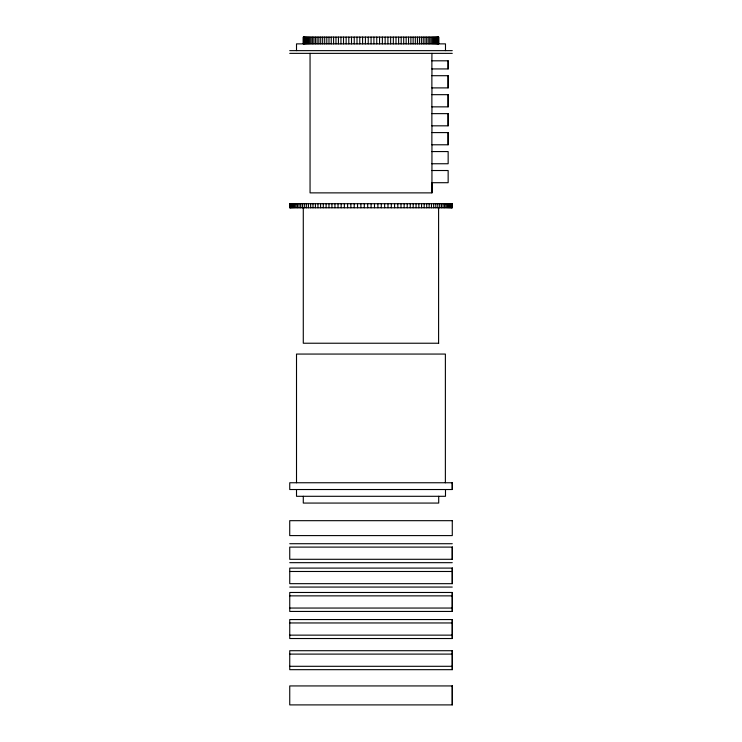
<?xml version="1.0" encoding="UTF-8"?>
<svg xmlns="http://www.w3.org/2000/svg" width="742" height="742" viewBox="0 0 742 742"><rect width="100%" height="100%" fill="white"/><g stroke="black" fill="none" stroke-linecap="round" stroke-linejoin="round"><path stroke-width="1.11" d="M310.054 53.359L310.054 192.874L431.946 192.874L431.946 182.708M431.872 60.807L431.872 68.932L448.149 68.932L448.149 60.807L431.872 60.807L431.946 53.359M448.122 144.783L448.122 132.595L431.872 132.595L431.872 144.783L448.149 144.783L448.149 132.595M448.122 125.825L448.122 113.637L431.872 113.637L431.872 125.825L448.149 125.825L448.149 113.637M448.122 106.857L448.122 94.67L431.872 94.67L431.872 106.857L448.149 106.857L448.149 94.67M448.131 87.899L448.131 75.703L431.872 75.703L431.872 87.899L448.149 87.899L448.149 75.703M448.131 68.932L448.149 60.807M289.742 50.642L452.258 50.642M289.742 53.359L452.258 53.359M431.872 151.563L448.149 151.563L448.149 163.75L431.872 163.75M431.872 170.521L448.149 170.521L448.149 182.708L431.872 182.708M438.717 343.231L303.283 343.231L303.283 207.779M452.258 482.754L289.742 482.754L289.742 489.525L452.258 489.525L452.258 482.754L452.258 489.525M289.742 543.719L452.258 543.719M452.258 547.104L289.742 547.104L289.742 559.292L452.258 559.292L452.258 547.104L452.258 559.292M289.742 562.677L452.258 562.677M452.258 568.094L289.742 568.094L289.742 583.676L452.258 583.676L452.258 568.094L452.258 583.676M289.742 571.479L452.258 571.479M289.742 587.061L452.258 587.061M452.258 592.478L289.742 592.478L289.742 611.436L452.258 611.436L452.258 592.478L452.258 611.436M289.742 595.863L452.258 595.863M289.742 608.05L452.258 608.05M452.258 619.561L289.742 619.561L289.742 638.528L452.258 638.528L452.258 619.561L452.258 638.528M289.742 622.955L452.258 622.955M289.742 635.143L452.258 635.143M452.258 650.715L289.742 650.715L289.742 669.674L452.258 669.674L452.258 650.715L452.258 669.674M289.742 654.101L452.258 654.101M289.742 666.297L452.258 666.297M452.258 685.933L289.742 685.933L289.742 704.9L452.258 704.9L452.258 685.933L452.258 704.9M452.119 203.707L452.119 207.779M451.841 203.707L451.841 207.779M451.414 203.707L451.414 207.779M450.858 203.707L450.858 207.779M450.153 203.707L450.153 207.779M449.309 203.707L449.309 207.779M448.326 203.707L448.326 207.779M447.213 203.707L447.213 207.779M445.961 203.707L445.961 207.779M445.488 50.642L445.488 43.871L296.512 43.871L296.512 50.642M445.488 489.525L445.488 496.296L296.512 496.296L296.512 489.525M445.376 482.754L445.385 354.064L296.512 354.064L296.512 482.754M444.579 203.707L444.579 207.779M443.067 203.707L443.067 207.779M441.434 203.707L441.434 207.779M439.672 203.707L439.672 207.779M438.717 43.871L438.717 37.1L303.283 37.1L303.283 43.871M438.707 496.296L438.717 503.067L303.283 503.067L303.293 496.296M438.596 37.1L438.605 43.871M438.596 207.779L438.596 343.231M438.364 37.1L438.355 43.871M438.012 37.1L438.012 43.871M437.789 203.707L437.789 207.779M437.548 37.1L437.548 43.871M436.955 37.1L436.955 43.871M436.259 37.1L436.259 43.871M435.795 203.707L435.795 207.779M435.443 37.1L435.443 43.871M434.506 37.1L434.506 43.871M433.68 203.707L433.68 207.779M433.467 37.1L433.467 43.871M432.317 37.1L432.317 43.871M431.946 68.932L431.937 75.703M431.946 87.899L431.937 94.67M431.946 106.857L431.937 113.637M431.946 125.825L431.937 132.595M431.946 144.783L431.946 192.874M431.464 203.707L431.464 207.779M431.056 37.1L431.056 43.871M429.692 37.1L429.692 43.871M429.136 203.707L429.136 207.779M428.227 37.1L428.227 43.871M426.659 37.1L426.659 43.871M426.706 203.707L426.706 207.779M424.999 37.1L424.999 43.871M424.174 203.707L424.174 207.779M423.237 37.1L423.237 43.871M421.558 203.707L421.558 207.779M421.382 37.1L421.382 43.871M419.443 37.1L419.443 43.871M418.85 203.707L418.85 207.779M417.421 37.1L417.421 43.871M416.049 203.707L416.049 207.779M415.316 37.1L415.316 43.871M413.183 203.707L413.183 207.779M413.127 37.1L413.127 43.871M410.873 37.1L410.873 43.871M410.233 203.707L410.233 207.779M408.545 37.1L408.545 43.871M407.219 203.707L407.219 207.779M406.152 37.1L406.152 43.871M404.14 203.707L404.14 207.779M403.694 37.1L403.694 43.871M401.181 37.1L401.181 43.871M401.005 203.707L401.005 207.779M398.621 37.1L398.621 43.871M397.814 203.707L397.814 207.779M396.005 37.1L396.005 43.871M394.577 203.707L394.577 207.779M393.343 37.1L393.343 43.871M391.303 203.707L391.303 207.779M390.644 37.1L390.644 43.871M387.983 203.707L387.983 207.779M387.918 37.1L387.918 43.871M385.154 37.1L385.154 43.871M384.644 203.707L384.644 207.779M382.371 37.1L382.371 43.871M381.277 203.707L381.277 207.779M379.561 37.1L379.561 43.871M377.891 203.707L377.891 207.779M376.741 37.1L376.741 43.871M374.497 203.707L374.497 207.779M373.912 37.1L373.912 43.871M371.074 37.1L371.074 43.871M371.093 203.707L371.093 207.779M368.236 37.1L368.236 43.871M367.689 203.707L367.689 207.779M365.407 37.1L365.407 43.871M364.285 203.707L364.285 207.779M362.588 37.1L362.588 43.871M360.9 203.707L360.9 207.779M359.777 37.1L359.777 43.871M357.533 203.707L357.533 207.779M356.995 37.1L356.995 43.871M354.231 37.1L354.231 43.871M354.194 203.707L354.194 207.779M351.495 37.1L351.495 43.871M350.873 203.707L350.873 207.779M348.796 37.1L348.796 43.871M347.599 203.707L347.599 207.779M346.134 37.1L346.134 43.871M344.353 203.707L344.353 207.779M343.518 37.1L343.518 43.871M341.162 203.707L341.162 207.779M340.949 37.1L340.949 43.871M338.435 37.1L338.435 43.871M338.027 203.707L338.027 207.779M335.978 37.1L335.978 43.871M334.939 203.707L334.939 207.779M333.585 37.1L333.585 43.871M331.924 203.707L331.924 207.779M331.247 37.1L331.247 43.871M328.984 37.1L328.984 43.871M328.975 203.707L328.975 207.779M326.805 37.1L326.805 43.871M326.1 203.707L326.1 207.779M324.69 37.1L324.69 43.871M323.299 203.707L323.299 207.779M322.659 37.1L322.659 43.871M320.72 37.1L320.72 43.871M320.59 203.707L320.59 207.779M318.856 37.1L318.856 43.871M317.956 203.707L317.956 207.779M317.094 37.1L317.094 43.871M315.424 37.1L315.424 43.871M315.424 203.707L315.424 207.779M313.857 37.1L313.857 43.871M312.994 203.707L312.994 207.779M312.382 37.1L312.382 43.871M311.009 37.1L311.009 43.871M310.657 203.707L310.657 207.779M309.748 37.1L309.748 43.871M308.589 37.1L308.589 43.871M308.431 203.707L308.431 207.779M307.54 37.1L307.54 43.871M306.604 37.1L306.604 43.871M306.316 203.707L306.316 207.779M305.787 37.1L305.787 43.871M305.073 37.1L305.073 43.871M304.48 37.1L304.48 43.871M304.313 203.707L304.313 207.779M304.007 37.1L304.007 43.871M303.645 37.1L303.636 43.871M303.395 37.1L303.404 43.871M302.421 203.707L302.421 207.779M300.658 203.707L300.658 207.779M299.017 203.707L299.017 207.779M297.496 203.707L297.496 207.779M296.104 203.707L296.104 207.779M294.852 203.707L294.852 207.779M293.73 203.707L293.73 207.779M292.738 203.707L292.738 207.779M291.894 203.707L291.894 207.779M291.179 203.707L291.179 207.779M290.604 203.707L290.604 207.779M290.178 203.707L290.178 207.779M289.89 203.707L289.89 207.779M452.258 203.707L289.742 203.707L289.742 207.779L452.258 207.779L452.258 203.707M452.277 520.68L289.723 520.68L289.723 535.594L452.277 535.594L452.277 520.68"/></g></svg>
